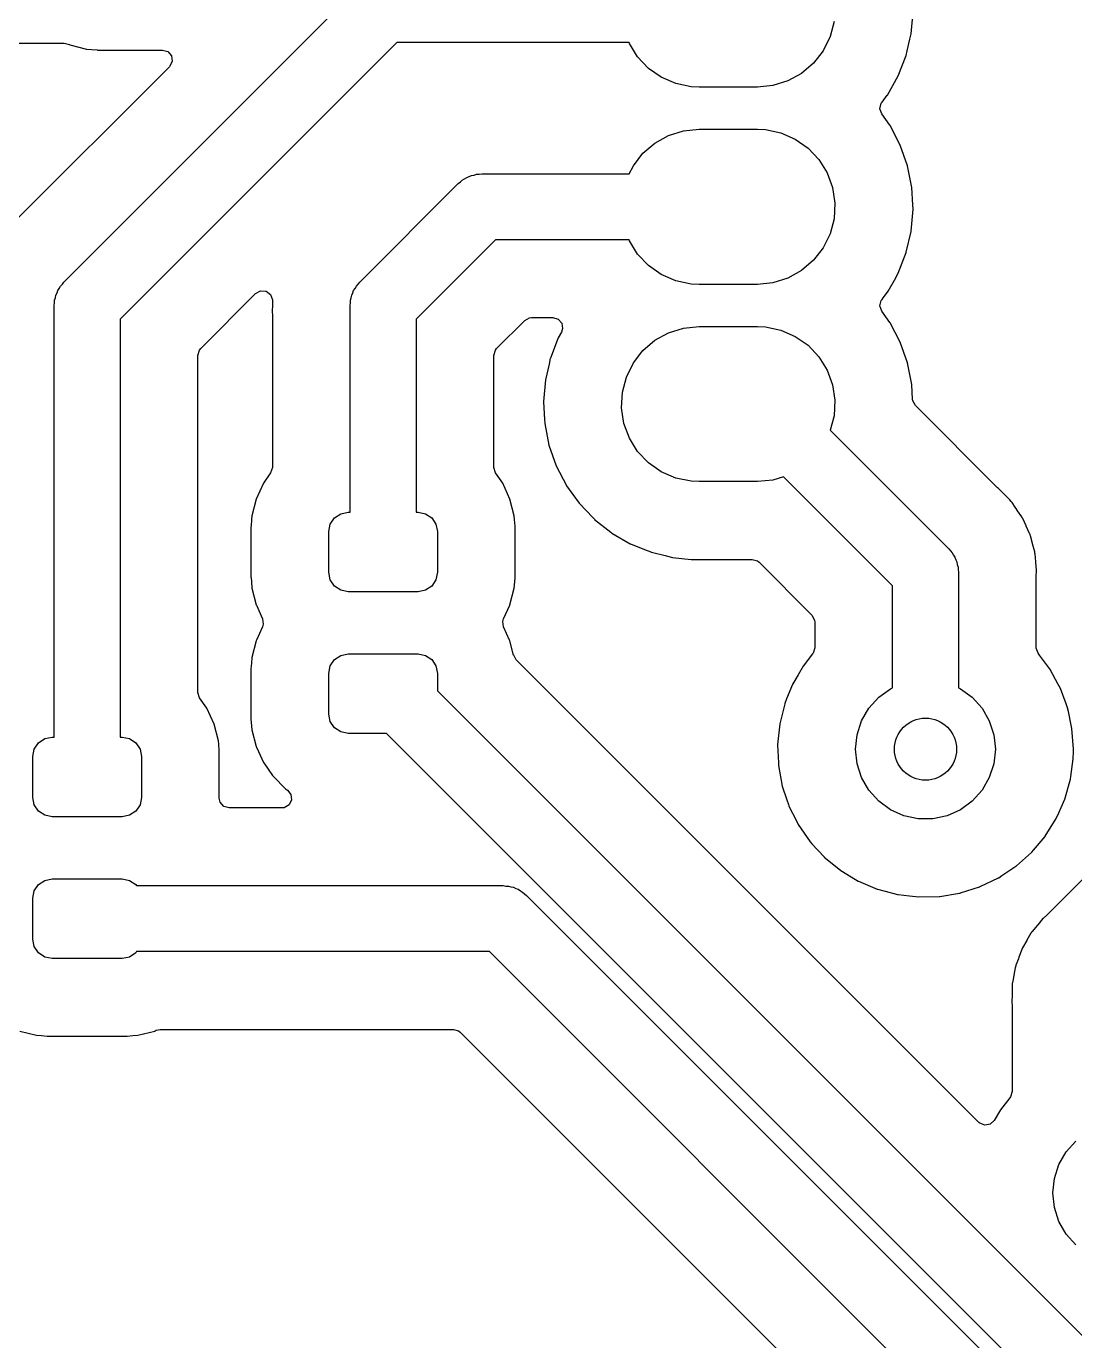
# Model space of a CAD drawing. Extents: x 86.3 to 160.1, y -151.8 to -76.2.
# Drawn here: x 115.42 to 128.92, y -140.97 to -124.04 of the extents above; entities that cross this region are included whole.
import ezdxf

# ---------------------------------------------------------------- set-up
doc = ezdxf.new("R2010")
doc.units = 0
doc.layers.add('BLACK', color=7, linetype='CONTINUOUS')

msp = doc.modelspace()

# ---------------------------------------------------------------- linework, layer by layer
at = {"layer": 'BLACK', "linetype": 'CONTINUOUS'}
for p, q in [((115.904, -127.334), (119.714, -123.524)), ((126.815, -124.139), (126.84, -123.856)), ((125.822, -123.978), (125.771, -124.173)), ((125.771, -124.173), (125.682, -124.355)), ((126.765, -124.354), (126.799, -124.207)), ((126.799, -124.207), (126.815, -124.139)), ((112.706, -124.258), (115.909, -124.258)), ((115.909, -124.258), (115.961, -124.269)), ((115.961, -124.269), (115.976, -124.276)), ((115.976, -124.276), (115.981, -124.279)), ((115.981, -124.279), (116.197, -124.334)), ((116.197, -124.334), (116.261, -124.339)), ((116.261, -124.339), (116.335, -124.345)), ((116.335, -124.345), (116.335, -124.345)), ((116.335, -124.345), (116.338, -124.346)), ((116.338, -124.346), (117.174, -124.346)), ((120.191, -124.25), (116.63, -127.811)), ((117.174, -124.346), (117.242, -124.366)), ((117.242, -124.366), (117.289, -124.419)), ((123.182, -124.25), (120.191, -124.25)), ((123.187, -124.263), (123.182, -124.25)), ((123.293, -124.435), (123.187, -124.263)), ((125.682, -124.355), (125.558, -124.514)), ((126.649, -124.679), (126.751, -124.415)), ((126.751, -124.415), (126.765, -124.354)), ((117.263, -124.561), (115.236, -126.588)), ((117.27, -124.554), (117.263, -124.561)), ((117.299, -124.489), (117.27, -124.554)), ((117.289, -124.419), (117.299, -124.489)), ((123.432, -124.582), (123.293, -124.435)), ((123.598, -124.697), (123.432, -124.582)), ((125.558, -124.514), (125.405, -124.646)), ((123.783, -124.778), (123.598, -124.697)), ((125.228, -124.744), (125.036, -124.804)), ((125.405, -124.646), (125.228, -124.744)), ((126.511, -124.926), (126.649, -124.679)), ((123.981, -124.819), (123.783, -124.778)), ((124.085, -124.824), (123.981, -124.819)), ((124.835, -124.824), (124.085, -124.824)), ((125.036, -124.804), (124.835, -124.824)), ((126.414, -125.101), (126.431, -125.032)), ((126.431, -125.032), (126.44, -125.018)), ((126.44, -125.018), (126.508, -124.929)), ((126.508, -124.929), (126.511, -124.926)), ((126.438, -125.168), (126.414, -125.101)), ((126.542, -125.314), (126.438, -125.168)), ((123.692, -125.446), (123.884, -125.386)), ((123.884, -125.386), (124.085, -125.366)), ((124.085, -125.366), (124.835, -125.366)), ((124.835, -125.366), (124.939, -125.371)), ((124.939, -125.371), (125.137, -125.412)), ((125.137, -125.412), (125.322, -125.493)), ((126.544, -125.317), (126.542, -125.314)), ((126.542, -125.314), (126.542, -125.314)), ((126.675, -125.569), (126.544, -125.317)), ((123.362, -125.676), (123.515, -125.544)), ((123.515, -125.544), (123.692, -125.446)), ((125.322, -125.493), (125.488, -125.608)), ((126.769, -125.836), (126.675, -125.569)), ((123.238, -125.835), (123.362, -125.676)), ((125.488, -125.608), (125.627, -125.755)), ((125.627, -125.755), (125.733, -125.927)), ((121.252, -125.945), (121.285, -125.94)), ((121.285, -125.94), (123.186, -125.94)), ((123.186, -125.94), (123.238, -125.835)), ((125.733, -125.927), (125.803, -126.116)), ((126.824, -126.114), (126.769, -125.836)), ((119.714, -127.334), (120.984, -126.064)), ((120.984, -126.064), (121.012, -126.045)), ((121.012, -126.045), (121.035, -126.021)), ((121.035, -126.021), (121.065, -126.006)), ((121.065, -126.006), (121.092, -125.986)), ((121.092, -125.986), (121.124, -125.976)), ((121.124, -125.976), (121.154, -125.961)), ((121.154, -125.961), (121.187, -125.956)), ((121.187, -125.956), (121.219, -125.945)), ((121.219, -125.945), (121.252, -125.945)), ((125.803, -126.116), (125.833, -126.316)), ((126.824, -126.118), (126.824, -126.114)), ((126.836, -126.338), (126.824, -126.118)), ((126.824, -126.118), (126.824, -126.118)), ((125.833, -126.316), (125.822, -126.518)), ((126.815, -126.679), (126.84, -126.396)), ((126.84, -126.396), (126.836, -126.338)), ((125.822, -126.518), (125.771, -126.713)), ((125.771, -126.713), (125.682, -126.895)), ((126.752, -126.95), (126.814, -126.683)), ((126.814, -126.683), (126.815, -126.679)), ((121.461, -126.79), (120.44, -127.811)), ((123.182, -126.79), (121.461, -126.79)), ((123.187, -126.803), (123.182, -126.79)), ((123.293, -126.975), (123.187, -126.803)), ((125.682, -126.895), (125.558, -127.054)), ((126.649, -127.219), (126.751, -126.955)), ((126.751, -126.955), (126.752, -126.95)), ((123.432, -127.122), (123.293, -126.975)), ((123.598, -127.237), (123.432, -127.122)), ((125.558, -127.054), (125.405, -127.186)), ((123.783, -127.318), (123.598, -127.237)), ((125.228, -127.284), (125.036, -127.344)), ((125.405, -127.186), (125.228, -127.284)), ((126.599, -127.309), (126.649, -127.219)), ((115.816, -127.474), (115.826, -127.442)), ((115.826, -127.442), (115.846, -127.415)), ((115.846, -127.415), (115.861, -127.385)), ((115.861, -127.385), (115.885, -127.362)), ((115.885, -127.362), (115.904, -127.334)), ((118.374, -127.482), (118.437, -127.448)), ((118.437, -127.448), (118.508, -127.453)), ((118.508, -127.453), (118.564, -127.495)), ((119.626, -127.474), (119.636, -127.442)), ((119.636, -127.442), (119.656, -127.415)), ((119.656, -127.415), (119.671, -127.385)), ((119.671, -127.385), (119.695, -127.362)), ((119.695, -127.362), (119.714, -127.334)), ((123.981, -127.359), (123.783, -127.318)), ((124.085, -127.364), (123.981, -127.359)), ((124.835, -127.364), (124.085, -127.364)), ((125.036, -127.344), (124.835, -127.364)), ((126.511, -127.466), (126.518, -127.453)), ((126.518, -127.453), (126.599, -127.309)), ((115.78, -127.635), (115.785, -127.602)), ((115.785, -127.569), (115.796, -127.537)), ((115.785, -127.602), (115.785, -127.569)), ((115.796, -127.537), (115.801, -127.504)), ((115.801, -127.504), (115.816, -127.474)), ((117.667, -128.189), (118.374, -127.482)), ((118.564, -127.495), (118.589, -127.562)), ((118.589, -127.618), (118.587, -127.722)), ((118.589, -127.562), (118.59, -127.571)), ((118.59, -127.615), (118.589, -127.618)), ((118.59, -127.571), (118.59, -127.615)), ((119.59, -127.635), (119.595, -127.602)), ((119.595, -127.569), (119.606, -127.537)), ((119.595, -127.602), (119.595, -127.569)), ((119.606, -127.537), (119.611, -127.504)), ((119.611, -127.504), (119.626, -127.474)), ((126.414, -127.641), (126.431, -127.572)), ((126.431, -127.572), (126.44, -127.558)), ((126.44, -127.558), (126.455, -127.538)), ((126.455, -127.538), (126.511, -127.466)), ((115.78, -133.195), (115.78, -127.635)), ((118.587, -127.722), (118.588, -127.728)), ((118.588, -127.728), (118.588, -127.728)), ((118.588, -127.728), (118.588, -127.73)), ((118.588, -127.73), (118.59, -127.748)), ((118.59, -127.748), (118.59, -129.72)), ((119.59, -130.297), (119.59, -127.635)), ((121.839, -127.827), (121.901, -127.793)), ((121.901, -127.793), (121.928, -127.79)), ((121.928, -127.79), (122.202, -127.79)), ((122.202, -127.79), (122.27, -127.811)), ((126.438, -127.708), (126.414, -127.641)), ((126.542, -127.854), (126.438, -127.708)), ((116.63, -127.811), (116.63, -133.195)), ((120.44, -127.811), (120.44, -130.297)), ((121.477, -128.189), (121.839, -127.827)), ((122.27, -127.811), (122.317, -127.864)), ((122.327, -127.934), (122.312, -127.978)), ((122.317, -127.864), (122.327, -127.934)), ((123.692, -127.986), (123.884, -127.926)), ((123.884, -127.926), (124.085, -127.906)), ((124.085, -127.906), (124.835, -127.906)), ((124.835, -127.906), (124.939, -127.911)), ((124.939, -127.911), (125.137, -127.952)), ((125.137, -127.952), (125.322, -128.033)), ((126.544, -127.857), (126.542, -127.854)), ((126.542, -127.854), (126.542, -127.854)), ((126.675, -128.109), (126.544, -127.857)), ((122.271, -128.051), (122.169, -128.315)), ((122.312, -127.978), (122.271, -128.051)), ((123.362, -128.216), (123.515, -128.084)), ((123.515, -128.084), (123.692, -127.986)), ((125.322, -128.033), (125.488, -128.148)), ((126.769, -128.376), (126.675, -128.109)), ((117.63, -128.278), (117.651, -128.21)), ((117.63, -132.618), (117.63, -128.278)), ((117.651, -128.21), (117.667, -128.189)), ((121.441, -128.278), (121.461, -128.21)), ((121.441, -129.72), (121.441, -128.278)), ((121.461, -128.21), (121.477, -128.189)), ((123.238, -128.375), (123.362, -128.216)), ((125.488, -128.148), (125.627, -128.295)), ((125.627, -128.295), (125.733, -128.467)), ((122.152, -128.39), (122.105, -128.591)), ((122.168, -128.32), (122.152, -128.39)), ((122.169, -128.315), (122.168, -128.32)), ((122.168, -128.32), (122.168, -128.32)), ((123.149, -128.557), (123.238, -128.375)), ((125.733, -128.467), (125.803, -128.656)), ((126.824, -128.654), (126.769, -128.376)), ((122.105, -128.591), (122.08, -128.874)), ((123.098, -128.752), (123.149, -128.557)), ((123.087, -128.954), (123.098, -128.752)), ((125.803, -128.656), (125.833, -128.856)), ((126.824, -128.658), (126.824, -128.654)), ((126.834, -128.843), (126.824, -128.658)), ((126.824, -128.658), (126.824, -128.658)), ((122.08, -128.874), (122.081, -128.878)), ((122.081, -128.878), (122.081, -128.878)), ((122.081, -128.878), (122.093, -129.103)), ((123.117, -129.154), (123.087, -128.954)), ((125.833, -128.856), (125.822, -129.058)), ((126.837, -128.863), (126.834, -128.843)), ((126.871, -128.925), (126.837, -128.863)), ((127.928, -129.982), (126.871, -128.925)), ((122.093, -129.103), (122.096, -129.156)), ((122.096, -129.156), (122.151, -129.434)), ((123.187, -129.343), (123.117, -129.154)), ((125.822, -129.058), (125.774, -129.243)), ((125.774, -129.243), (127.301, -130.77)), ((122.151, -129.434), (122.245, -129.701)), ((123.293, -129.515), (123.187, -129.343)), ((123.432, -129.662), (123.293, -129.515)), ((123.598, -129.777), (123.432, -129.662)), ((118.567, -129.792), (118.474, -129.925)), ((118.59, -129.72), (118.567, -129.792)), ((121.463, -129.792), (121.441, -129.72)), ((121.556, -129.925), (121.463, -129.792)), ((122.245, -129.701), (122.376, -129.953)), ((123.783, -129.858), (123.598, -129.777)), ((118.474, -129.925), (118.381, -130.128)), ((121.649, -130.128), (121.556, -129.925)), ((122.376, -129.953), (122.378, -129.956)), ((122.378, -129.956), (122.378, -129.956)), ((122.378, -129.956), (122.458, -130.068)), ((123.981, -129.899), (123.783, -129.858)), ((124.085, -129.904), (123.981, -129.899)), ((124.835, -129.904), (124.085, -129.904)), ((125.036, -129.884), (124.835, -129.904)), ((125.17, -129.842), (125.036, -129.884)), ((126.575, -131.246), (125.17, -129.842)), ((127.942, -129.994), (127.928, -129.982)), ((127.948, -129.999), (127.942, -129.994)), ((127.958, -130.009), (127.948, -129.999)), ((118.381, -130.128), (118.326, -130.345)), ((121.704, -130.345), (121.649, -130.128)), ((122.458, -130.068), (122.54, -130.183)), ((128.02, -130.074), (127.958, -130.009)), ((128.022, -130.076), (128.02, -130.074)), ((128.085, -130.14), (128.022, -130.076)), ((128.102, -130.158), (128.085, -130.14)), ((128.105, -130.162), (128.102, -130.158)), ((128.107, -130.165), (128.105, -130.162)), ((128.108, -130.165), (128.107, -130.165)), ((128.108, -130.166), (128.108, -130.165)), ((128.111, -130.17), (128.108, -130.166)), ((128.108, -130.166), (128.108, -130.166)), ((128.115, -130.174), (128.111, -130.17)), ((119.388, -130.371), (119.469, -130.317)), ((119.469, -130.317), (119.565, -130.297)), ((119.565, -130.297), (119.59, -130.297)), ((120.44, -130.297), (120.465, -130.297)), ((120.465, -130.297), (120.561, -130.317)), ((120.561, -130.317), (120.642, -130.371)), ((122.54, -130.183), (122.543, -130.186)), ((122.543, -130.186), (122.543, -130.186)), ((122.543, -130.186), (122.715, -130.366)), ((128.156, -130.234), (128.115, -130.174)), ((128.176, -130.265), (128.156, -130.234)), ((128.177, -130.267), (128.176, -130.265)), ((128.186, -130.278), (128.177, -130.267)), ((128.24, -130.357), (128.186, -130.278)), ((118.315, -130.479), (118.314, -130.485)), ((118.314, -130.485), (118.314, -131.135)), ((118.322, -130.391), (118.315, -130.479)), ((118.326, -130.345), (118.322, -130.391)), ((119.315, -130.547), (119.334, -130.452)), ((119.334, -130.452), (119.388, -130.371)), ((120.642, -130.371), (120.696, -130.452)), ((120.696, -130.452), (120.715, -130.547)), ((121.708, -130.391), (121.704, -130.345)), ((121.715, -130.479), (121.708, -130.391)), ((121.715, -130.485), (121.715, -130.479)), ((121.715, -131.135), (121.715, -130.485)), ((122.715, -130.366), (122.736, -130.388)), ((122.736, -130.388), (122.739, -130.391)), ((122.739, -130.391), (122.947, -130.554)), ((128.242, -130.362), (128.24, -130.357)), ((128.245, -130.366), (128.242, -130.362)), ((128.247, -130.37), (128.245, -130.366)), ((128.25, -130.375), (128.247, -130.37)), ((128.252, -130.379), (128.25, -130.375)), ((128.295, -130.475), (128.252, -130.379)), ((128.296, -130.477), (128.295, -130.475)), ((128.34, -130.572), (128.296, -130.477)), ((119.315, -131.072), (119.315, -130.547)), ((120.715, -130.547), (120.715, -131.072)), ((122.947, -130.554), (122.958, -130.563)), ((122.958, -130.563), (122.962, -130.566)), ((122.962, -130.566), (122.962, -130.566)), ((122.962, -130.566), (123.199, -130.703)), ((128.343, -130.576), (128.34, -130.572)), ((128.34, -130.572), (128.34, -130.572)), ((128.344, -130.581), (128.343, -130.576)), ((128.346, -130.586), (128.344, -130.581)), ((128.347, -130.59), (128.346, -130.586)), ((128.349, -130.595), (128.347, -130.59)), ((128.351, -130.6), (128.349, -130.595)), ((128.377, -130.702), (128.351, -130.6)), ((128.351, -130.6), (128.351, -130.6)), ((123.199, -130.703), (123.199, -130.703)), ((123.199, -130.703), (123.203, -130.706)), ((123.203, -130.706), (123.383, -130.778)), ((123.383, -130.778), (123.462, -130.81)), ((123.462, -130.81), (123.466, -130.812)), ((123.466, -130.812), (123.47, -130.813)), ((123.47, -130.813), (123.47, -130.813)), ((123.47, -130.813), (123.647, -130.857)), ((127.301, -130.77), (127.32, -130.797)), ((127.32, -130.797), (127.344, -130.821)), ((127.344, -130.821), (127.359, -130.85)), ((128.378, -130.703), (128.377, -130.702)), ((128.407, -130.81), (128.378, -130.703)), ((128.407, -130.815), (128.407, -130.81)), ((128.408, -130.82), (128.407, -130.815)), ((128.409, -130.824), (128.408, -130.82)), ((128.41, -130.829), (128.409, -130.824)), ((128.411, -130.835), (128.41, -130.829)), ((128.42, -130.939), (128.411, -130.835)), ((128.411, -130.835), (128.411, -130.835)), ((123.647, -130.857), (123.741, -130.88)), ((123.741, -130.88), (123.982, -130.905)), ((123.982, -130.905), (124.766, -130.905)), ((124.766, -130.905), (124.835, -130.925)), ((124.835, -130.925), (124.856, -130.942)), ((124.856, -130.942), (125.538, -131.624)), ((127.359, -130.85), (127.379, -130.877)), ((127.379, -130.877), (127.389, -130.909)), ((127.389, -130.909), (127.404, -130.939)), ((127.404, -130.939), (127.409, -130.972)), ((127.409, -130.972), (127.42, -131.004)), ((127.42, -131.004), (127.42, -131.037)), ((128.42, -130.941), (128.42, -130.939)), ((128.431, -131.05), (128.42, -130.941)), ((118.314, -131.135), (118.315, -131.137)), ((118.315, -131.137), (118.315, -131.137)), ((118.315, -131.137), (118.32, -131.196)), ((119.334, -131.168), (119.315, -131.072)), ((119.388, -131.249), (119.334, -131.168)), ((120.696, -131.168), (120.642, -131.249)), ((120.715, -131.072), (120.696, -131.168)), ((121.71, -131.196), (121.715, -131.137)), ((121.715, -131.137), (121.715, -131.135)), ((121.715, -131.137), (121.715, -131.137)), ((127.42, -131.037), (127.425, -131.07)), ((127.425, -131.07), (127.425, -132.559)), ((128.425, -131.126), (128.426, -131.117)), ((128.425, -132.039), (128.425, -131.126)), ((128.426, -131.117), (128.43, -131.056)), ((128.43, -131.056), (128.431, -131.05)), ((128.43, -131.056), (128.43, -131.056)), ((118.32, -131.196), (118.326, -131.275)), ((118.326, -131.275), (118.381, -131.492)), ((119.469, -131.303), (119.388, -131.249)), ((119.565, -131.322), (119.469, -131.303)), ((120.465, -131.322), (119.565, -131.322)), ((120.561, -131.303), (120.465, -131.322)), ((120.642, -131.249), (120.561, -131.303)), ((121.649, -131.492), (121.704, -131.275)), ((121.704, -131.275), (121.71, -131.196)), ((126.575, -132.559), (126.575, -131.246)), ((118.381, -131.492), (118.384, -131.497)), ((118.384, -131.497), (118.384, -131.497)), ((118.384, -131.497), (118.463, -131.67)), ((121.567, -131.67), (121.646, -131.497)), ((121.646, -131.497), (121.649, -131.492)), ((121.646, -131.497), (121.646, -131.497)), ((118.463, -131.67), (118.473, -131.74)), ((121.557, -131.705), (121.567, -131.67)), ((125.538, -131.624), (125.572, -131.686)), ((125.572, -131.686), (125.575, -131.713)), ((118.463, -131.775), (118.386, -131.944)), ((118.473, -131.74), (118.463, -131.775)), ((121.567, -131.775), (121.557, -131.705)), ((121.644, -131.944), (121.567, -131.775)), ((125.575, -131.713), (125.575, -132.045)), ((118.381, -131.953), (118.326, -132.17)), ((118.386, -131.944), (118.381, -131.953)), ((121.649, -131.953), (121.644, -131.944)), ((121.696, -132.139), (121.649, -131.953)), ((118.325, -132.183), (118.317, -132.283)), ((118.326, -132.17), (118.325, -132.183)), ((119.334, -132.277), (119.388, -132.196)), ((119.388, -132.196), (119.469, -132.142)), ((119.469, -132.142), (119.565, -132.123)), ((119.565, -132.123), (120.465, -132.123)), ((120.465, -132.123), (120.561, -132.142)), ((120.561, -132.142), (120.642, -132.196)), ((120.642, -132.196), (120.696, -132.277)), ((121.697, -132.141), (121.696, -132.139)), ((121.73, -132.199), (121.697, -132.141)), ((127.687, -138.156), (121.73, -132.199)), ((125.547, -132.123), (125.424, -132.279)), ((125.554, -132.113), (125.547, -132.123)), ((125.575, -132.045), (125.554, -132.113)), ((128.426, -132.048), (128.425, -132.039)), ((128.45, -132.114), (128.426, -132.048)), ((128.468, -132.139), (128.45, -132.114)), ((128.609, -132.329), (128.468, -132.139)), ((118.317, -132.283), (118.314, -132.31)), ((118.314, -132.31), (118.314, -132.96)), ((119.315, -132.373), (119.334, -132.277)), ((119.315, -132.898), (119.315, -132.373)), ((120.696, -132.277), (120.715, -132.373)), ((120.715, -132.373), (120.715, -132.599)), ((125.424, -132.279), (125.359, -132.392)), ((128.611, -132.333), (128.609, -132.329)), ((128.705, -132.508), (128.611, -132.333)), ((125.287, -132.516), (125.212, -132.702)), ((125.289, -132.512), (125.287, -132.516)), ((125.291, -132.508), (125.289, -132.512)), ((125.359, -132.392), (125.291, -132.508)), ((125.291, -132.508), (125.291, -132.508)), ((128.737, -132.566), (128.705, -132.508)), ((117.653, -132.69), (117.63, -132.618)), ((117.746, -132.823), (117.653, -132.69)), ((120.715, -132.599), (136.091, -147.975)), ((125.212, -132.702), (125.188, -132.761)), ((126.272, -132.821), (126.398, -132.681)), ((126.398, -132.681), (126.55, -132.571)), ((126.55, -132.571), (126.575, -132.559)), ((127.425, -132.559), (127.45, -132.571)), ((127.45, -132.571), (127.602, -132.681)), ((127.602, -132.681), (127.728, -132.821)), ((128.738, -132.57), (128.737, -132.566)), ((128.81, -132.766), (128.738, -132.57)), ((128.738, -132.57), (128.738, -132.57)), ((117.839, -133.026), (117.746, -132.823)), ((125.187, -132.766), (125.149, -132.92)), ((125.188, -132.761), (125.187, -132.766)), ((125.187, -132.766), (125.187, -132.766)), ((126.178, -132.984), (126.272, -132.821)), ((127.728, -132.821), (127.822, -132.984)), ((128.83, -132.818), (128.81, -132.766)), ((128.84, -132.866), (128.83, -132.818)), ((128.878, -133.041), (128.84, -132.866)), ((117.894, -133.242), (117.839, -133.026)), ((118.314, -132.96), (118.326, -133.1)), ((119.334, -132.993), (119.315, -132.898)), ((119.388, -133.074), (119.334, -132.993)), ((125.123, -133.022), (125.096, -133.29)), ((125.149, -132.92), (125.123, -133.022)), ((126.12, -133.163), (126.178, -132.984)), ((127.822, -132.984), (127.88, -133.163)), ((128.886, -133.082), (128.878, -133.041)), ((115.578, -133.268), (115.659, -133.214)), ((115.659, -133.214), (115.755, -133.195)), ((115.755, -133.195), (115.78, -133.195)), ((116.63, -133.195), (116.655, -133.195)), ((116.655, -133.195), (116.751, -133.214)), ((116.751, -133.214), (116.832, -133.268)), ((118.326, -133.1), (118.381, -133.317)), ((119.469, -133.128), (119.388, -133.074)), ((119.565, -133.148), (119.469, -133.128)), ((120.061, -133.148), (119.565, -133.148)), ((135.614, -148.701), (120.061, -133.148)), ((126.1, -133.35), (126.12, -133.163)), ((127.88, -133.163), (127.9, -133.35)), ((128.905, -133.35), (128.886, -133.082)), ((115.505, -133.445), (115.524, -133.349)), ((115.524, -133.349), (115.578, -133.268)), ((116.832, -133.268), (116.886, -133.349)), ((116.886, -133.349), (116.905, -133.445)), ((117.898, -133.286), (117.894, -133.242)), ((117.905, -133.371), (117.898, -133.286)), ((117.905, -133.383), (117.905, -133.371)), ((117.905, -133.981), (117.905, -133.383)), ((118.381, -133.317), (118.384, -133.322)), ((118.384, -133.322), (118.384, -133.322)), ((118.384, -133.322), (118.411, -133.38)), ((118.411, -133.38), (118.474, -133.52)), ((125.096, -133.29), (125.096, -133.295)), ((125.096, -133.295), (125.105, -133.524)), ((126.12, -133.537), (126.1, -133.35)), ((127.9, -133.35), (127.88, -133.537)), ((128.902, -133.47), (128.904, -133.383)), ((128.904, -133.383), (128.905, -133.353)), ((128.905, -133.353), (128.905, -133.35)), ((128.905, -133.353), (128.905, -133.353)), ((115.505, -133.97), (115.505, -133.445)), ((116.905, -133.445), (116.905, -133.97)), ((118.474, -133.52), (118.478, -133.524)), ((118.478, -133.524), (118.478, -133.524)), ((118.478, -133.524), (118.592, -133.689)), ((125.105, -133.524), (125.106, -133.559)), ((126.178, -133.716), (126.12, -133.537)), ((127.88, -133.537), (127.822, -133.716)), ((128.87, -133.703), (128.901, -133.473)), ((128.901, -133.473), (128.902, -133.47)), ((128.901, -133.473), (128.901, -133.473)), ((118.592, -133.689), (118.602, -133.703)), ((118.602, -133.703), (118.76, -133.861)), ((125.106, -133.559), (125.155, -133.824)), ((126.272, -133.879), (126.178, -133.716)), ((127.822, -133.716), (127.728, -133.879)), ((128.866, -133.736), (128.87, -133.703)), ((118.76, -133.861), (118.784, -133.878)), ((118.784, -133.878), (118.828, -133.933)), ((125.155, -133.824), (125.214, -134.003)), ((126.398, -134.019), (126.272, -133.879)), ((127.728, -133.879), (127.602, -134.019)), ((130.235, -133.815), (128.571, -135.478)), ((128.793, -133.995), (128.866, -133.736)), ((115.524, -134.066), (115.505, -133.97)), ((116.905, -133.97), (116.886, -134.066)), ((117.917, -134.033), (117.905, -133.981)), ((117.963, -134.087), (117.917, -134.033)), ((118.836, -134.003), (118.804, -134.067)), ((118.828, -133.933), (118.836, -134.003)), ((125.214, -134.003), (125.234, -134.061)), ((125.234, -134.061), (125.24, -134.079)), ((126.55, -134.129), (126.398, -134.019)), ((127.602, -134.019), (127.45, -134.129)), ((128.746, -134.101), (128.793, -133.995)), ((115.578, -134.147), (115.524, -134.066)), ((115.659, -134.201), (115.578, -134.147)), ((115.755, -134.22), (115.659, -134.201)), ((116.655, -134.22), (115.755, -134.22)), ((116.751, -134.201), (116.655, -134.22)), ((116.832, -134.147), (116.751, -134.201)), ((116.886, -134.066), (116.832, -134.147)), ((118.031, -134.107), (117.963, -134.087)), ((118.712, -134.107), (118.031, -134.107)), ((118.743, -134.103), (118.712, -134.107)), ((118.804, -134.067), (118.743, -134.103)), ((125.24, -134.079), (125.242, -134.083)), ((125.242, -134.083), (125.242, -134.083)), ((125.242, -134.083), (125.337, -134.274)), ((126.722, -134.206), (126.55, -134.129)), ((126.906, -134.245), (126.722, -134.206)), ((127.278, -134.206), (127.094, -134.245)), ((127.45, -134.129), (127.278, -134.206)), ((128.684, -134.242), (128.717, -134.168)), ((128.717, -134.168), (128.746, -134.101)), ((125.337, -134.274), (125.36, -134.32)), ((125.36, -134.32), (125.513, -134.541)), ((127.094, -134.245), (126.906, -134.245)), ((128.541, -134.47), (128.684, -134.242)), ((125.513, -134.541), (125.537, -134.568)), ((125.537, -134.568), (125.693, -134.736)), ((128.392, -134.648), (128.539, -134.473)), ((128.539, -134.473), (128.541, -134.47)), ((128.539, -134.473), (128.539, -134.473)), ((125.693, -134.736), (125.693, -134.736)), ((125.693, -134.736), (125.696, -134.739)), ((125.696, -134.739), (125.904, -134.909)), ((128.171, -134.853), (128.365, -134.679)), ((128.365, -134.679), (128.368, -134.676)), ((128.368, -134.676), (128.392, -134.648)), ((125.904, -134.909), (125.908, -134.911)), ((125.908, -134.911), (125.908, -134.911)), ((125.908, -134.911), (126.099, -135.026)), ((127.984, -134.978), (128.164, -134.858)), ((128.164, -134.858), (128.168, -134.856)), ((128.164, -134.858), (128.164, -134.858)), ((128.168, -134.856), (128.171, -134.853)), ((128.171, -134.853), (128.171, -134.853)), ((115.578, -135.093), (115.659, -135.039)), ((115.659, -135.039), (115.755, -135.02)), ((115.755, -135.02), (116.655, -135.02)), ((116.655, -135.02), (116.751, -135.039)), ((116.751, -135.039), (116.832, -135.093)), ((126.099, -135.026), (126.135, -135.048)), ((126.135, -135.048), (126.139, -135.049)), ((126.139, -135.049), (126.139, -135.049)), ((126.139, -135.049), (126.379, -135.151)), ((127.705, -135.12), (127.94, -135.007)), ((127.94, -135.007), (127.944, -135.005)), ((127.94, -135.007), (127.94, -135.007)), ((127.944, -135.005), (127.984, -134.978)), ((115.505, -135.27), (115.524, -135.174)), ((115.524, -135.174), (115.578, -135.093)), ((116.832, -135.093), (116.841, -135.107)), ((116.841, -135.107), (121.562, -135.107)), ((121.562, -135.107), (121.596, -135.113)), ((121.596, -135.113), (121.629, -135.113)), ((121.629, -135.113), (121.661, -135.123)), ((121.661, -135.123), (121.694, -135.128)), ((121.694, -135.128), (121.724, -135.143)), ((121.724, -135.143), (121.755, -135.154)), ((121.755, -135.154), (121.783, -135.173)), ((121.783, -135.173), (121.812, -135.189)), ((121.812, -135.189), (121.836, -135.212)), ((121.836, -135.212), (121.863, -135.232)), ((121.863, -135.232), (135.656, -149.025)), ((126.379, -135.151), (126.379, -135.151)), ((126.379, -135.151), (126.383, -135.153)), ((126.383, -135.153), (126.479, -135.178)), ((126.479, -135.178), (126.639, -135.22)), ((126.639, -135.22), (126.639, -135.22)), ((126.639, -135.22), (126.643, -135.222)), ((126.643, -135.222), (126.647, -135.222)), ((126.647, -135.222), (126.647, -135.222)), ((126.647, -135.222), (126.796, -135.24)), ((126.796, -135.24), (126.91, -135.253)), ((126.91, -135.253), (127.179, -135.247)), ((127.179, -135.247), (127.184, -135.246)), ((127.184, -135.246), (127.44, -135.203)), ((127.44, -135.203), (127.44, -135.203)), ((127.44, -135.203), (127.445, -135.203)), ((127.445, -135.203), (127.449, -135.201)), ((127.449, -135.201), (127.697, -135.123)), ((127.449, -135.201), (127.449, -135.201)), ((127.697, -135.123), (127.701, -135.122)), ((127.697, -135.123), (127.697, -135.123)), ((127.701, -135.122), (127.705, -135.12)), ((127.705, -135.12), (127.705, -135.12)), ((115.505, -135.795), (115.505, -135.27)), ((128.511, -135.532), (128.445, -135.613)), ((128.514, -135.528), (128.511, -135.532)), ((128.565, -135.484), (128.514, -135.528)), ((128.571, -135.478), (128.565, -135.484)), ((128.358, -135.719), (128.306, -135.81)), ((128.361, -135.715), (128.358, -135.719)), ((128.358, -135.719), (128.358, -135.719)), ((128.364, -135.711), (128.361, -135.715)), ((128.367, -135.707), (128.364, -135.711)), ((128.37, -135.703), (128.367, -135.707)), ((128.372, -135.698), (128.37, -135.703)), ((128.443, -135.614), (128.372, -135.698)), ((128.445, -135.613), (128.443, -135.614)), ((115.524, -135.891), (115.505, -135.795)), ((115.578, -135.972), (115.524, -135.891)), ((128.241, -135.925), (128.239, -135.93)), ((128.244, -135.92), (128.241, -135.925)), ((128.246, -135.916), (128.244, -135.92)), ((128.248, -135.912), (128.246, -135.916)), ((128.25, -135.907), (128.248, -135.912)), ((128.306, -135.812), (128.25, -135.907)), ((128.306, -135.81), (128.306, -135.812)), ((115.659, -136.026), (115.578, -135.972)), ((115.755, -136.045), (115.659, -136.026)), ((116.655, -136.045), (115.755, -136.045)), ((116.751, -136.026), (116.655, -136.045)), ((116.832, -135.972), (116.751, -136.026)), ((116.841, -135.957), (116.832, -135.972)), ((121.386, -135.957), (116.841, -135.957)), ((135.179, -149.751), (121.386, -135.957)), ((128.196, -136.049), (128.164, -136.133)), ((128.203, -136.03), (128.196, -136.049)), ((128.204, -136.028), (128.203, -136.03)), ((128.239, -135.93), (128.204, -136.028)), ((128.239, -135.93), (128.239, -135.93)), ((128.139, -136.262), (128.128, -136.317)), ((128.156, -136.165), (128.139, -136.261)), ((128.139, -136.261), (128.139, -136.262)), ((128.159, -136.152), (128.156, -136.165)), ((128.161, -136.147), (128.159, -136.152)), ((128.162, -136.143), (128.161, -136.147)), ((128.163, -136.138), (128.162, -136.143)), ((128.164, -136.133), (128.163, -136.138)), ((128.116, -136.39), (128.114, -136.416)), ((128.114, -136.416), (128.114, -136.505)), ((128.117, -136.382), (128.116, -136.386)), ((128.116, -136.386), (128.116, -136.39)), ((128.118, -136.376), (128.117, -136.381)), ((128.117, -136.381), (128.117, -136.381)), ((128.117, -136.381), (128.117, -136.382)), ((128.117, -136.382), (128.117, -136.382)), ((128.128, -136.317), (128.118, -136.37)), ((128.118, -136.37), (128.118, -136.376)), ((128.114, -136.508), (128.112, -136.612)), ((128.114, -136.505), (128.114, -136.508)), ((128.112, -136.612), (128.113, -136.618)), ((128.113, -136.618), (128.113, -136.618)), ((128.113, -136.618), (128.113, -136.62)), ((128.113, -136.62), (128.114, -136.638)), ((128.114, -136.638), (128.114, -137.76)), ((115.336, -136.979), (115.552, -137.034)), ((115.552, -137.034), (115.616, -137.039)), ((115.616, -137.039), (115.69, -137.045)), ((115.69, -137.045), (115.69, -137.045)), ((115.69, -137.045), (115.693, -137.046)), ((115.693, -137.046), (116.717, -137.046)), ((116.717, -137.046), (116.72, -137.045)), ((116.72, -137.045), (116.794, -137.039)), ((116.72, -137.045), (116.72, -137.045)), ((116.794, -137.039), (116.858, -137.034)), ((116.858, -137.034), (117.074, -136.979)), ((117.074, -136.979), (117.079, -136.976)), ((117.079, -136.976), (117.094, -136.969)), ((117.094, -136.969), (117.146, -136.958)), ((117.146, -136.958), (120.92, -136.958)), ((120.92, -136.958), (120.988, -136.978)), ((120.988, -136.978), (121.009, -136.995)), ((121.009, -136.995), (134.433, -150.419)), ((128.114, -137.76), (128.094, -137.828)), ((128.087, -137.838), (127.964, -137.994)), ((128.094, -137.828), (128.087, -137.838)), ((127.964, -137.994), (127.885, -138.13)), ((127.698, -138.166), (127.687, -138.156)), ((127.764, -138.192), (127.698, -138.166)), ((127.833, -138.179), (127.764, -138.192)), ((127.885, -138.13), (127.833, -138.179)), ((128.812, -138.536), (128.938, -138.396)), ((128.718, -138.699), (128.812, -138.536)), ((128.66, -138.878), (128.718, -138.699)), ((128.64, -139.065), (128.66, -138.878)), ((128.66, -139.252), (128.64, -139.065)), ((128.718, -139.431), (128.66, -139.252)), ((128.812, -139.594), (128.718, -139.431)), ((128.938, -139.734), (128.812, -139.594))]:
    msp.add_line(p, q, dxfattribs=at)
at = {"layer": 'BLACK'}
msp.add_circle((127, -133.35), 0.4, dxfattribs=at)

doc.saveas('drawing.dxf')
